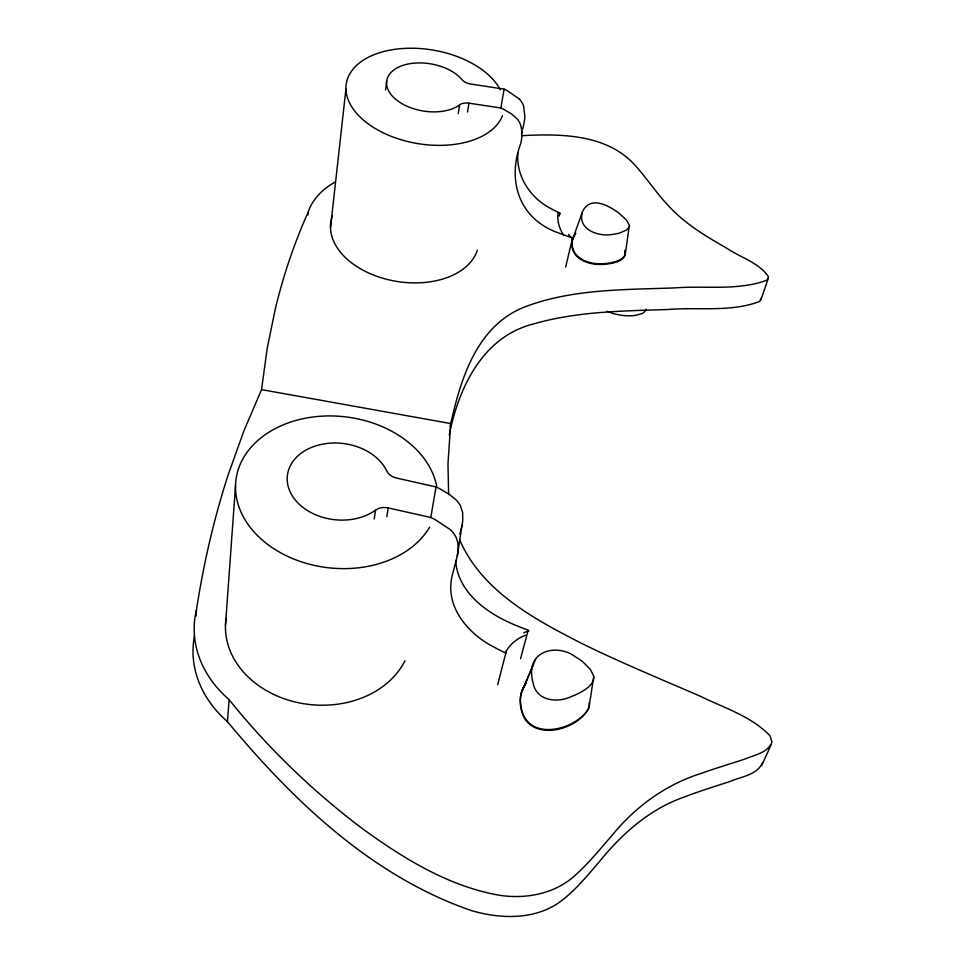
<?xml version="1.0" encoding="UTF-8"?>
<svg xmlns="http://www.w3.org/2000/svg" width="965" height="965" viewBox="0 0 965 965"><rect width="100%" height="100%" fill="white"/><g stroke="black" fill="none" stroke-linecap="round" stroke-linejoin="round"><path stroke-width="1.45" d="M517.928 153.025C515.865 176.293 530.545 198.247 550.906 208.573A100.517 80.843 -1.3 0 0 559.869 213.072L559.941 213.735M196.124 615.996L196.438 610.025A1938.613 1126.071 43.4 0 1 228.114 474.973L243.88 430.945L261.551 389.631L267.245 348.184L275.302 308.909A1543.095 883.699 35.6 0 1 308.125 212.216M589.169 706.356L593.789 676.236L590.315 669.324L583.125 662.099A49.963 40.434 17.9 0 0 575.586 656.96C558.228 643.607 528.446 649.867 531.824 676.127A43.582 34.933 18.7 0 0 533.187 683.292C536.6 701.133 557.541 703.22 571.377 696.525A73.81 58.563 16.2 0 0 577.709 693.859C584.344 690.289 593.005 685.813 593.909 677.466M225.46 625.368L235.544 485.479M762.567 762.664C757.055 775.112 741.397 776.548 730.216 781.409C715.005 786.379 699.697 791.071 684.764 796.861C649.65 808.851 621.436 834.218 598.529 862.674C587.359 875.665 576.37 889.006 562.86 899.682C537.336 920.188 501.607 919.404 471.596 910.646C372.321 876.546 293.264 800.95 227.414 721.603L229.127 699.661A124.316 99.805 5.4 0 1 196.438 610.025M307.835 215.038L308.112 212.216A99.624 64.402 9.1 0 1 335.193 182.011M574.465 235.183A37.84 24.149 14.2 0 0 572.052 243.47C572.426 259.85 591.81 265.242 605.332 263.529A43.027 27.297 13.7 0 0 610.736 262.806C616.092 261.527 623.233 260.067 625.296 254.205L629.385 225.207L626.502 220.02L618.975 213.156A58.986 37.502 13.4 0 0 614.56 210.129C606.068 204.52 591.967 197.958 584.392 208.428A33.835 21.218 14.1 0 0 582.329 212.191L572.583 239.477M330.512 227.668L345.904 89.226M385.566 89.902L386.724 80.964M457.289 555.961L461.994 525.382M374.203 519.001L375.602 510.099A13.739 10.41 8.6 0 1 388.256 507.928L430.812 517.481A90.191 57.285 14.6 0 1 434.962 519.508L450.245 529.592A31.966 20.723 14 0 1 456.228 537.65L457.796 542.583L458.206 549.013A115.921 74.522 16 0 1 457.108 556.684L452.042 576.238A154.376 98.141 9.5 0 0 451.62 578.409C445.866 608.433 469.267 634.632 494.382 647.286A129.756 83.219 10.4 0 0 505.805 653.076L497.663 684.74M386.796 516.818L388.256 507.928M458.206 113.701L459.678 104.823A10.772 6.417 10.5 0 1 468.978 103.171L500.871 107.983A71.326 56.826 5.8 0 1 504.14 109.54M467.458 112.037L468.978 103.171M430.812 517.481L436.035 486.939L396.591 478.073A13.365 9.867 9.1 0 1 386.76 471.041A51.483 38.335 6.8 0 0 313.866 446.518A51.483 38.335 6.8 0 0 297.787 502.801A51.483 38.335 6.8 0 0 375.602 510.099M500.871 107.983L504.104 89.118L470.679 84.039A10.555 6.152 10.5 0 1 462.066 79.769A40.554 23.872 9.6 0 0 402.381 65.572A40.554 23.872 9.6 0 0 398.943 101.747A40.554 23.872 9.6 0 0 459.678 104.823M450.136 426.325C460.414 379.438 476.698 324.337 526.757 306.182C573.741 288.861 624.789 289.729 674.149 287.932C704.86 285.447 737.706 291.08 767.006 280.152L768.49 276.738C758.852 262.468 740.384 257.546 726.597 248.114C706.657 236.751 686.634 224.809 670.663 208.09C656.803 194.11 646.393 177.21 632.895 162.928C604.428 133.87 559.652 133.689 521.763 135.679M589.277 705.717L588.409 709.275M582.016 213.217C578.18 230.285 599.639 237.088 612.968 234.326A38.311 23.908 13.7 0 0 619.385 233.108L626.695 229.972L629.385 226.63M559.205 216.003L559.881 213.108M565.707 266.943L572.595 237.824M522.62 129.286L523.766 124.208A90.372 73.509 8 0 0 524.876 116.717L523.597 105.993A24.825 20.277 4.5 0 0 519.122 98.828M522.077 131.469L521.522 133.616M460.775 530.533L461.849 526.106A126.861 82.99 16.4 0 0 462.742 520.786L462.669 512.813L460.631 506.239A31.169 20.579 14.1 0 0 456.107 499.93L449.473 494.49L440.112 488.953A88.792 57.454 14.7 0 0 436.035 486.939M449.244 435.058C458.532 388.051 482.524 336.906 533.187 324.047C576.817 311.369 622.702 310.983 667.756 309.512C698.141 306.942 730.722 312.479 759.672 301.454L761.156 298.04M520.521 658.793L528.205 630.109A139.346 91.422 10.2 0 1 513.923 624.536C486.975 613.221 457.639 592.281 455.649 560.448M460.389 532.005L459.774 534.188M522.234 689.794L521.341 692.424A48.552 39.432 19.1 0 0 521.112 708.998C527.614 743.038 578.011 731.699 589 707.188M505.805 653.076L506.106 652.195M760.902 299.862L768.236 278.559M521.969 690.385L526.046 682.508M524.912 684.185L535.563 659.409M532.704 666.272L521.1 693.919A48.552 39.432 19.1 0 0 521.377 708.358C527.867 741.337 573.403 731.012 587.866 710.035M761.578 765.631L770.999 745.113M522.74 688.431L525.792 683.087M574.911 234.809L574.235 235.786A37.84 24.149 14.2 0 0 571.871 245.46C573.487 261.117 591.991 265.725 605.188 264.217A43.16 27.394 13.7 0 0 610.604 263.493C616.912 262.468 627.865 258.813 624.789 250.405M575.128 234.193L575.864 233.265M261.551 389.631L450.667 423.551L447.977 463.948L448.641 494.623M607.142 311.285L612.98 313.504A33.027 21.58 14.8 0 0 615.73 314.24L621.448 315.278A41.435 26.996 14.7 0 0 629.083 315.784A36.996 24.137 14.8 0 0 635.223 315.41L642.557 313.444L645.875 310.416A7.177 4.716 15.4 0 0 646.08 309.476A7.985 5.247 15.3 0 0 646.08 309.138M504.14 109.54L511.595 113.967L516.83 118.562A24.909 20.156 4.6 0 1 520.352 124.195L521.848 130.323L521.703 137.983A101.808 82.001 8.5 0 1 520.835 143.206C506.565 181.203 519.206 220.478 561.039 233.82A110.927 88.659 -1.3 0 0 572.595 237.824M519.098 98.84L507.325 90.674A70.445 56.658 5.8 0 0 504.104 89.118M229.127 699.661C267.727 747.803 312.515 790.926 361.706 828.139C403.02 858.15 448.098 886.208 499.146 895.206C526.263 899.452 555.973 893.735 576.238 874.302C589.374 862.481 600.423 848.633 612.051 835.376C635.296 806.776 665.971 784.376 701.314 773.351C716.006 768.08 731 763.713 745.8 758.719C755.161 754.714 767.826 752.784 771.976 742.133L770.01 735.776C751.289 716.163 724.136 707.984 700.373 696.26C660.928 679.155 621.134 662.774 582.51 643.824C534.803 619.482 481.957 591.448 459.605 539.725M624.693 251.033L625.296 253.952M589.217 702.604L589.253 704.86M571.943 238.21A40.204 30.217 18.3 0 1 568.469 234.423M563.717 235.424A48.6 34.354 22.4 0 1 558.047 213.217M523.73 632.895A51.434 34.861 17.9 0 1 528.82 630.833M505.744 652.014A62.496 44.631 23.8 0 1 525.479 635.187M227.414 721.603A122.555 99.431 5.1 0 1 194.423 636.261M429.666 527.083A101.47 75.933 6.8 0 1 268.246 544.827A101.47 75.933 6.8 0 1 289.126 422.586A101.47 75.933 6.8 0 1 436.687 485.998M404.962 660.736A93.171 74.727 5.4 0 1 295.7 702.122A93.171 74.727 5.4 0 1 226.087 618.396M502.488 115.643A79.986 47.382 9.6 0 1 382.864 132.639A79.986 47.382 9.6 0 1 376.193 53.883A79.986 47.382 9.6 0 1 500.292 89.745M477.349 250.14A74.715 48.298 9.1 0 1 388.931 279.862A74.715 48.298 9.1 0 1 332.418 216.076"/></g></svg>
